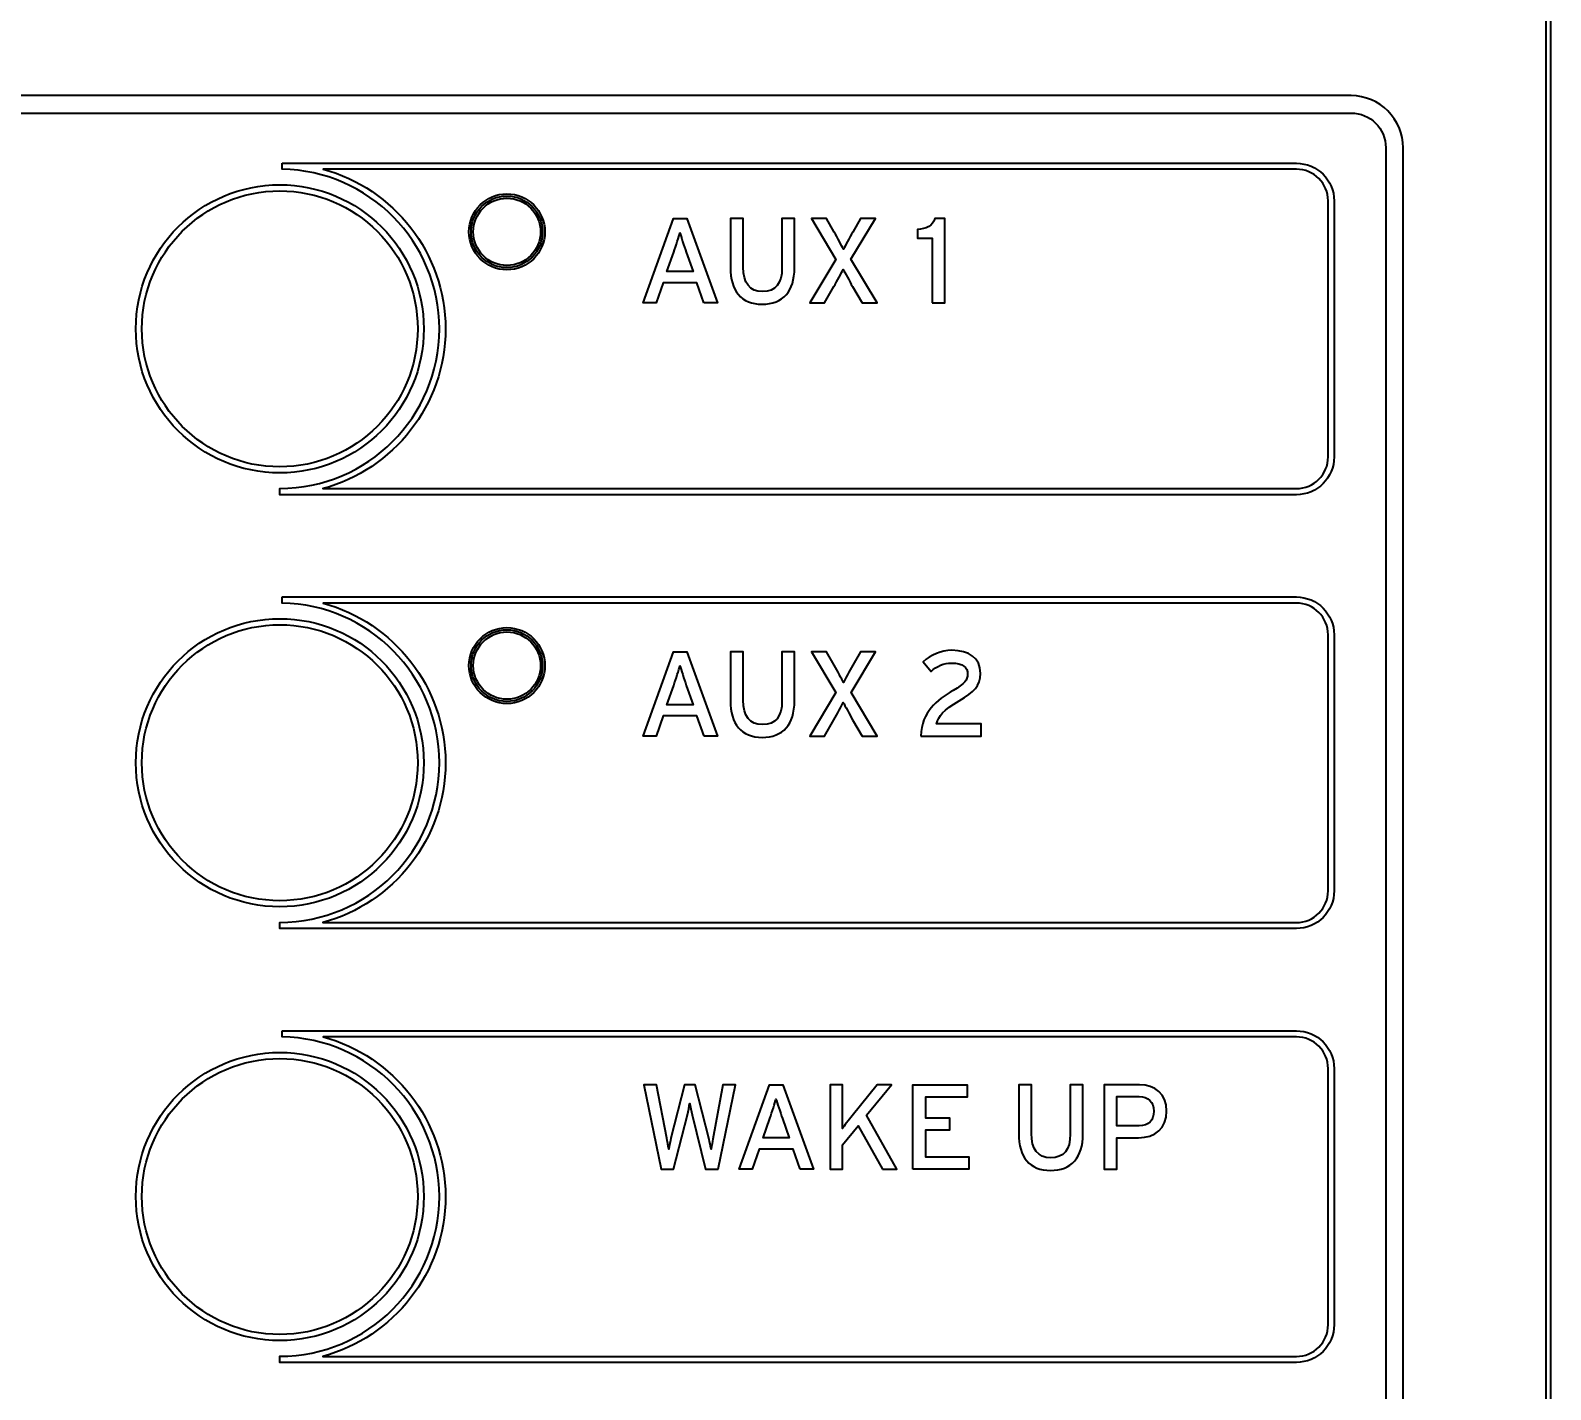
# Model space of a CAD drawing. Extents: x 5.5 to 12.5, y 5.1 to 18.5.
# Drawn here: x 9.005 to 12.51, y 8.249 to 11.382 of the extents above; entities that cross this region are included whole.
import ezdxf

# ---------------------------------------------------------------- set-up
doc = ezdxf.new("R2010")
doc.units = 0
doc.header["$MEASUREMENT"] = 0
doc.layers.get('0').update_dxf_attribs({"linetype": 'CONTINUOUS'})
doc.styles.add('STD', font='txt')

# ---------------------------------------------------------------- blocks, each defined once
blk = doc.blocks.new('AI9-BLK7')
at = {"color": 7}
for points in [[(-0.2091, -0.0977), (-0.2253, -0.0515), (-0.3032, -0.0515), (-0.3194, -0.0977), (-0.3497, -0.0977), (-0.2794, 0.0966), (-0.2487, 0.0966), (-0.1778, -0.0977)], [(0.0506, -0.0977), (0.0506, 0.0966), (0.176, 0.0966), (0.176, 0.0684), (0.0799, 0.0684), (0.0799, 0.0205), (0.1357, 0.0205), (0.1357, -0.0081), (0.0799, -0.0081), (0.0799, -0.0694), (0.1802, -0.0694), (0.1802, -0.0977)]]:
    blk.add_lwpolyline(points, close=True, dxfattribs=at)
for points, knots in [([(-0.3983, -0.0977), (-0.3983, -0.0977), (-0.4275, -0.0977), (-0.4275, -0.0977), (-0.4275, -0.0977), (-0.4579, 0.0277), (-0.4579, 0.0277), (-0.4596, 0.0346), (-0.4627, 0.0491), (-0.4634, 0.0536), (-0.4644, 0.0491), (-0.4672, 0.0346), (-0.4689, 0.0277), (-0.4689, 0.0277), (-0.5006, -0.0977), (-0.5006, -0.0977), (-0.5006, -0.0977), (-0.5295, -0.0977), (-0.5295, -0.0977), (-0.5295, -0.0977), (-0.5691, 0.0966), (-0.5691, 0.0966), (-0.5691, 0.0966), (-0.5398, 0.0966), (-0.5398, 0.0966), (-0.5398, 0.0966), (-0.5164, -0.026), (-0.5164, -0.026), (-0.5154, -0.0319), (-0.513, -0.0453), (-0.5119, -0.0515), (-0.5109, -0.0453), (-0.5082, -0.0322), (-0.5068, -0.0264), (-0.5068, -0.0264), (-0.4758, 0.0966), (-0.4758, 0.0966), (-0.4758, 0.0966), (-0.4506, 0.0966), (-0.4506, 0.0966), (-0.4506, 0.0966), (-0.4189, -0.0291), (-0.4189, -0.0291), (-0.4175, -0.0343), (-0.4155, -0.0446), (-0.4141, -0.0515), (-0.4127, -0.0443), (-0.4113, -0.0336), (-0.4103, -0.0288), (-0.4103, -0.0288), (-0.3869, 0.0966), (-0.3869, 0.0966), (-0.3869, 0.0966), (-0.3583, 0.0966), (-0.3583, 0.0966), (-0.3583, 0.0966), (-0.3983, -0.0977), (-0.3983, -0.0977)], [0, 0, 0, 0, 1, 1, 1, 2, 2, 2, 3, 3, 3, 4, 4, 4, 5, 5, 5, 6, 6, 6, 7, 7, 7, 8, 8, 8, 9, 9, 9, 10, 10, 10, 11, 11, 11, 12, 12, 12, 13, 13, 13, 14, 14, 14, 15, 15, 15, 16, 16, 16, 17, 17, 17, 18, 18, 18, 19, 19, 19, 19]), ([(-0.0193, -0.0977), (-0.0193, -0.0977), (-0.0751, 0.0019), (-0.0751, 0.0019), (-0.0751, 0.0019), (-0.1113, -0.0415), (-0.1113, -0.0415), (-0.1113, -0.0415), (-0.1113, -0.0977), (-0.1113, -0.0977), (-0.1113, -0.0977), (-0.1395, -0.0977), (-0.1395, -0.0977), (-0.1395, -0.0977), (-0.1395, 0.0966), (-0.1395, 0.0966), (-0.1395, 0.0966), (-0.1113, 0.0966), (-0.1113, 0.0966), (-0.1113, 0.0966), (-0.1113, 0.0301), (-0.1113, 0.0301), (-0.1113, 0.0229), (-0.1116, 0.0019), (-0.1116, -0.0043), (-0.1085, 0.0005), (-0.0958, 0.0167), (-0.0892, 0.025), (-0.0892, 0.025), (-0.0317, 0.0966), (-0.0317, 0.0966), (-0.0317, 0.0966), (0.0014, 0.0966), (0.0014, 0.0966), (0.0014, 0.0966), (-0.0558, 0.0264), (-0.0558, 0.0264), (-0.0558, 0.0264), (0.0138, -0.0977), (0.0138, -0.0977), (0.0138, -0.0977), (-0.0193, -0.0977), (-0.0193, -0.0977)], [0, 0, 0, 0, 1, 1, 1, 2, 2, 2, 3, 3, 3, 4, 4, 4, 5, 5, 5, 6, 6, 6, 7, 7, 7, 8, 8, 8, 9, 9, 9, 10, 10, 10, 11, 11, 11, 12, 12, 12, 13, 13, 13, 14, 14, 14, 14]), ([(0.3683, -0.1008), (0.32, -0.1008), (0.2952, -0.0698), (0.2952, -0.016), (0.2952, -0.016), (0.2952, 0.0966), (0.2952, 0.0966), (0.2952, 0.0966), (0.3242, 0.0966), (0.3242, 0.0966), (0.3242, 0.0966), (0.3242, -0.0153), (0.3242, -0.0153), (0.3242, -0.0518), (0.3397, -0.0715), (0.3686, -0.0715), (0.3993, -0.0715), (0.4138, -0.0525), (0.4138, -0.0171), (0.4138, -0.0171), (0.4138, 0.0966), (0.4138, 0.0966), (0.4138, 0.0966), (0.443, 0.0966), (0.443, 0.0966), (0.443, 0.0966), (0.443, -0.0167), (0.443, -0.0167), (0.443, -0.0711), (0.4165, -0.1008), (0.3683, -0.1008)], [0, 0, 0, 0, 1, 1, 1, 2, 2, 2, 3, 3, 3, 4, 4, 4, 5, 5, 5, 6, 6, 6, 7, 7, 7, 8, 8, 8, 9, 9, 9, 10, 10, 10, 10]), ([(0.5715, -0.0253), (0.5715, -0.0253), (0.5209, -0.0253), (0.5209, -0.0253), (0.5209, -0.0253), (0.5209, -0.0977), (0.5209, -0.0977), (0.5209, -0.0977), (0.492, -0.0977), (0.492, -0.0977), (0.492, -0.0977), (0.492, 0.0966), (0.492, 0.0966), (0.492, 0.0966), (0.5736, 0.0966), (0.5736, 0.0966), (0.6094, 0.0966), (0.636, 0.0763), (0.636, 0.036), (0.636, -0.004), (0.6094, -0.0253), (0.5715, -0.0253)], [0, 0, 0, 0, 1, 1, 1, 2, 2, 2, 3, 3, 3, 4, 4, 4, 5, 5, 5, 6, 6, 6, 7, 7, 7, 7]), ([(-0.2498, 0.0191), (-0.2546, 0.0332), (-0.2622, 0.0556), (-0.2646, 0.0639), (-0.2667, 0.0556), (-0.2735, 0.0336), (-0.2787, 0.0191), (-0.2787, 0.0191), (-0.2942, -0.0253), (-0.2942, -0.0253), (-0.2942, -0.0253), (-0.2343, -0.0253), (-0.2343, -0.0253), (-0.2343, -0.0253), (-0.2498, 0.0191), (-0.2498, 0.0191)], [0, 0, 0, 0, 1, 1, 1, 2, 2, 2, 3, 3, 3, 4, 4, 4, 5, 5, 5, 5]), ([(0.5729, 0.0694), (0.5729, 0.0694), (0.5209, 0.0694), (0.5209, 0.0694), (0.5209, 0.0694), (0.5209, 0.0022), (0.5209, 0.0022), (0.5209, 0.0022), (0.5729, 0.0022), (0.5729, 0.0022), (0.5953, 0.0022), (0.6063, 0.015), (0.6063, 0.036), (0.6063, 0.0574), (0.5932, 0.0694), (0.5729, 0.0694)], [0, 0, 0, 0, 1, 1, 1, 2, 2, 2, 3, 3, 3, 4, 4, 4, 5, 5, 5, 5])]:
    blk.add_open_spline(points, degree=3, knots=knots, dxfattribs=at)
blk = doc.blocks.new('AI9-BLK6')
at = {"color": 7}
blk.add_lwpolyline([(-0.1809, -0.0972), (-0.1974, -0.051), (-0.2749, -0.051), (-0.2911, -0.0972), (-0.3214, -0.0972), (-0.2515, 0.0972), (-0.2205, 0.0972), (-0.1499, -0.0972)], close=True, dxfattribs=at)
for points, knots in [([(-0.0469, -0.1003), (-0.0947, -0.1003), (-0.1199, -0.0692), (-0.1199, -0.0155), (-0.1199, -0.0155), (-0.1199, 0.0972), (-0.1199, 0.0972), (-0.1199, 0.0972), (-0.0906, 0.0972), (-0.0906, 0.0972), (-0.0906, 0.0972), (-0.0906, -0.0148), (-0.0906, -0.0148), (-0.0906, -0.0513), (-0.0754, -0.0713), (-0.0462, -0.0713), (-0.0155, -0.0713), (-0.001, -0.0524), (-0.001, -0.0169), (-0.001, -0.0169), (-0.001, 0.0972), (-0.001, 0.0972), (-0.001, 0.0972), (0.0279, 0.0972), (0.0279, 0.0972), (0.0279, 0.0972), (0.0279, -0.0162), (0.0279, -0.0162), (0.0279, -0.0706), (0.0017, -0.1003), (-0.0469, -0.1003)], [0, 0, 0, 0, 1, 1, 1, 2, 2, 2, 3, 3, 3, 4, 4, 4, 5, 5, 5, 6, 6, 6, 7, 7, 7, 8, 8, 8, 9, 9, 9, 10, 10, 10, 10]), ([(0.1836, -0.0972), (0.1836, -0.0972), (0.1616, -0.0596), (0.1616, -0.0596), (0.1547, -0.0475), (0.144, -0.0272), (0.1402, -0.02), (0.1368, -0.0272), (0.1261, -0.0469), (0.1189, -0.0596), (0.1189, -0.0596), (0.0972, -0.0972), (0.0972, -0.0972), (0.0972, -0.0972), (0.063, -0.0972), (0.063, -0.0972), (0.063, -0.0972), (0.1233, 0.0031), (0.1233, 0.0031), (0.1233, 0.0031), (0.0668, 0.0972), (0.0668, 0.0972), (0.0668, 0.0972), (0.1016, 0.0972), (0.1016, 0.0972), (0.1016, 0.0972), (0.1195, 0.0658), (0.1195, 0.0658), (0.1261, 0.0537), (0.1371, 0.0334), (0.1409, 0.0262), (0.1443, 0.0334), (0.155, 0.0534), (0.1623, 0.0658), (0.1623, 0.0658), (0.1802, 0.0972), (0.1802, 0.0972), (0.1802, 0.0972), (0.2143, 0.0972), (0.2143, 0.0972), (0.2143, 0.0972), (0.1581, 0.0034), (0.1581, 0.0034), (0.1581, 0.0034), (0.2184, -0.0972), (0.2184, -0.0972), (0.2184, -0.0972), (0.1836, -0.0972), (0.1836, -0.0972)], [0, 0, 0, 0, 1, 1, 1, 2, 2, 2, 3, 3, 3, 4, 4, 4, 5, 5, 5, 6, 6, 6, 7, 7, 7, 8, 8, 8, 9, 9, 9, 10, 10, 10, 11, 11, 11, 12, 12, 12, 13, 13, 13, 14, 14, 14, 15, 15, 15, 16, 16, 16, 16]), ([(0.3455, -0.0972), (0.3455, -0.0972), (0.3455, 0.0517), (0.3455, 0.0517), (0.3455, 0.0517), (0.3111, 0.0517), (0.3111, 0.0517), (0.3111, 0.0517), (0.3111, 0.072), (0.3111, 0.072), (0.3311, 0.0734), (0.3476, 0.0799), (0.3511, 0.0972), (0.3511, 0.0972), (0.3748, 0.0972), (0.3748, 0.0972), (0.3748, 0.0972), (0.3748, -0.0972), (0.3748, -0.0972), (0.3748, -0.0972), (0.3455, -0.0972), (0.3455, -0.0972)], [0, 0, 0, 0, 1, 1, 1, 2, 2, 2, 3, 3, 3, 4, 4, 4, 5, 5, 5, 6, 6, 6, 7, 7, 7, 7]), ([(-0.2219, 0.0196), (-0.2263, 0.0334), (-0.2343, 0.0562), (-0.2363, 0.0644), (-0.2387, 0.0562), (-0.2456, 0.0338), (-0.2505, 0.0193), (-0.2505, 0.0193), (-0.2663, -0.0251), (-0.2663, -0.0251), (-0.2663, -0.0251), (-0.206, -0.0251), (-0.206, -0.0251), (-0.206, -0.0251), (-0.2219, 0.0196), (-0.2219, 0.0196)], [0, 0, 0, 0, 1, 1, 1, 2, 2, 2, 3, 3, 3, 4, 4, 4, 5, 5, 5, 5])]:
    blk.add_open_spline(points, degree=3, knots=knots, dxfattribs=at)
blk = doc.blocks.new('AI9-BLK5')
at = {"color": 7}
blk.add_lwpolyline([(-0.2227, -0.0972), (-0.2393, -0.051), (-0.3168, -0.051), (-0.333, -0.0972), (-0.3633, -0.0972), (-0.2933, 0.0972), (-0.2623, 0.0972), (-0.1917, -0.0972)], close=True, dxfattribs=at)
for points, knots in [([(-0.0887, -0.1003), (-0.1366, -0.1003), (-0.1617, -0.0692), (-0.1617, -0.0155), (-0.1617, -0.0155), (-0.1617, 0.0972), (-0.1617, 0.0972), (-0.1617, 0.0972), (-0.1325, 0.0972), (-0.1325, 0.0972), (-0.1325, 0.0972), (-0.1325, -0.0148), (-0.1325, -0.0148), (-0.1325, -0.0513), (-0.1173, -0.071), (-0.088, -0.071), (-0.0574, -0.071), (-0.0429, -0.0524), (-0.0429, -0.0165), (-0.0429, -0.0165), (-0.0429, 0.0972), (-0.0429, 0.0972), (-0.0429, 0.0972), (-0.014, 0.0972), (-0.014, 0.0972), (-0.014, 0.0972), (-0.014, -0.0162), (-0.014, -0.0162), (-0.014, -0.0706), (-0.0401, -0.1003), (-0.0887, -0.1003)], [0, 0, 0, 0, 1, 1, 1, 2, 2, 2, 3, 3, 3, 4, 4, 4, 5, 5, 5, 6, 6, 6, 7, 7, 7, 8, 8, 8, 9, 9, 9, 10, 10, 10, 10]), ([(0.1418, -0.0972), (0.1418, -0.0972), (0.1197, -0.0596), (0.1197, -0.0596), (0.1128, -0.0475), (0.1021, -0.0272), (0.0984, -0.02), (0.0949, -0.0272), (0.0842, -0.0469), (0.077, -0.0596), (0.077, -0.0596), (0.0553, -0.0972), (0.0553, -0.0972), (0.0553, -0.0972), (0.0212, -0.0972), (0.0212, -0.0972), (0.0212, -0.0972), (0.0815, 0.0031), (0.0815, 0.0031), (0.0815, 0.0031), (0.025, 0.0972), (0.025, 0.0972), (0.025, 0.0972), (0.0598, 0.0972), (0.0598, 0.0972), (0.0598, 0.0972), (0.0777, 0.0658), (0.0777, 0.0658), (0.0842, 0.0537), (0.0953, 0.0334), (0.099, 0.0262), (0.1025, 0.0334), (0.1132, 0.0534), (0.1204, 0.0658), (0.1204, 0.0658), (0.1383, 0.0972), (0.1383, 0.0972), (0.1383, 0.0972), (0.1724, 0.0972), (0.1724, 0.0972), (0.1724, 0.0972), (0.1163, 0.0034), (0.1163, 0.0034), (0.1163, 0.0034), (0.1766, -0.0972), (0.1766, -0.0972), (0.1766, -0.0972), (0.1418, -0.0972), (0.1418, -0.0972)], [0, 0, 0, 0, 1, 1, 1, 2, 2, 2, 3, 3, 3, 4, 4, 4, 5, 5, 5, 6, 6, 6, 7, 7, 7, 8, 8, 8, 9, 9, 9, 10, 10, 10, 11, 11, 11, 12, 12, 12, 13, 13, 13, 14, 14, 14, 15, 15, 15, 16, 16, 16, 16]), ([(0.2772, -0.0972), (0.2792, -0.0403), (0.3137, -0.0152), (0.3519, 0.0079), (0.3784, 0.0234), (0.385, 0.032), (0.385, 0.0455), (0.385, 0.061), (0.3747, 0.071), (0.3478, 0.071), (0.3316, 0.071), (0.3133, 0.0637), (0.3009, 0.0517), (0.3009, 0.0517), (0.2823, 0.0737), (0.2823, 0.0737), (0.2999, 0.0903), (0.3244, 0.1003), (0.3488, 0.1003), (0.3888, 0.1003), (0.4146, 0.083), (0.4146, 0.0472), (0.4146, 0.0172), (0.4001, 0.0045), (0.366, -0.0158), (0.3285, -0.0379), (0.3182, -0.0503), (0.3137, -0.0689), (0.3137, -0.0689), (0.4167, -0.0689), (0.4167, -0.0689), (0.4167, -0.0689), (0.4167, -0.0972), (0.4167, -0.0972), (0.4167, -0.0972), (0.2772, -0.0972), (0.2772, -0.0972)], [0, 0, 0, 0, 1, 1, 1, 2, 2, 2, 3, 3, 3, 4, 4, 4, 5, 5, 5, 6, 6, 6, 7, 7, 7, 8, 8, 8, 9, 9, 9, 10, 10, 10, 11, 11, 11, 12, 12, 12, 12]), ([(-0.2637, 0.0196), (-0.2682, 0.0338), (-0.2761, 0.0562), (-0.2782, 0.0644), (-0.2806, 0.0562), (-0.2875, 0.0338), (-0.2923, 0.0193), (-0.2923, 0.0193), (-0.3082, -0.0251), (-0.3082, -0.0251), (-0.3082, -0.0251), (-0.2479, -0.0251), (-0.2479, -0.0251), (-0.2479, -0.0251), (-0.2637, 0.0196), (-0.2637, 0.0196)], [0, 0, 0, 0, 1, 1, 1, 2, 2, 2, 3, 3, 3, 4, 4, 4, 5, 5, 5, 5])]:
    blk.add_open_spline(points, degree=3, knots=knots, dxfattribs=at)

msp = doc.modelspace()

# ---------------------------------------------------------------- linework, layer by layer
at = {"color": 7}
for centre, radius in [((9.5797, 10.6939), 0.332), ((9.5797, 10.6939), 0.332), ((9.5796, 10.6939), 0.318), ((9.5796, 10.6939), 0.318), ((10.1033, 10.9175), 0.0875), ((10.1031, 10.9175), 0.0825), ((10.1033, 10.9175), 0.0775), ((9.5797, 9.6938), 0.332), ((9.5796, 9.6938), 0.318), ((10.1033, 9.9177), 0.0875), ((10.1031, 9.9177), 0.0825), ((10.1033, 9.9177), 0.0775), ((9.5797, 8.694), 0.332), ((9.5796, 8.694), 0.318)]:
    msp.add_circle(centre, radius, dxfattribs=at)
for points, knots in [([(5.8796, 18.4983), (5.6701, 18.4983), (5.4996, 18.3279), (5.4996, 18.1183), (5.4996, 18.1183), (5.4996, 5.8684), (5.4996, 5.8684), (5.4996, 5.6589), (5.6701, 5.4884), (5.8796, 5.4884), (5.8796, 5.4884), (12.1297, 5.4884), (12.1297, 5.4884), (12.3391, 5.4884), (12.5097, 5.6589), (12.5097, 5.8684), (12.5097, 5.8684), (12.5097, 18.1183), (12.5097, 18.1183), (12.5097, 18.3279), (12.3391, 18.4983), (12.1297, 18.4983), (12.1297, 18.4983), (5.8796, 18.4983), (5.8796, 18.4983)], [0, 0, 0, 0, 1, 1, 1, 2, 2, 2, 3, 3, 3, 4, 4, 4, 5, 5, 5, 6, 6, 6, 7, 7, 7, 8, 8, 8, 8]), ([(5.5096, 5.8684), (5.5096, 5.8684), (5.5096, 18.1183), (5.5096, 18.1183), (5.5096, 18.3224), (5.6756, 18.4883), (5.8796, 18.4883), (5.8796, 18.4883), (12.1297, 18.4883), (12.1297, 18.4883), (12.3336, 18.4883), (12.4997, 18.3224), (12.4997, 18.1183), (12.4997, 18.1183), (12.4997, 5.8684), (12.4997, 5.8684), (12.4997, 5.6644), (12.3336, 5.4984), (12.1297, 5.4984), (12.1297, 5.4984), (5.8796, 5.4984), (5.8796, 5.4984), (5.6756, 5.4984), (5.5096, 5.6644), (5.5096, 5.8684)], [0, 0, 0, 0, 1, 1, 1, 2, 2, 2, 3, 3, 3, 4, 4, 4, 5, 5, 5, 6, 6, 6, 7, 7, 7, 8, 8, 8, 8]), ([(5.9497, 6.1643), (5.8835, 6.1643), (5.8296, 6.2181), (5.8296, 6.2845), (5.8296, 6.2845), (5.8296, 11.1111), (5.8296, 11.1111), (5.8296, 11.1773), (5.8835, 11.2314), (5.9497, 11.2314), (5.9497, 11.2314), (12.0497, 11.2314), (12.0497, 11.2314), (12.1159, 11.2314), (12.1696, 11.1773), (12.1696, 11.1111), (12.1696, 11.1111), (12.1696, 6.2845), (12.1696, 6.2845), (12.1696, 6.2181), (12.1159, 6.1643), (12.0497, 6.1643), (12.0497, 6.1643), (5.9497, 6.1643), (5.9497, 6.1643)], [0, 0, 0, 0, 1, 1, 1, 2, 2, 2, 3, 3, 3, 4, 4, 4, 5, 5, 5, 6, 6, 6, 7, 7, 7, 8, 8, 8, 8]), ([(12.0497, 6.2043), (12.0938, 6.2043), (12.1297, 6.2401), (12.1297, 6.2845), (12.1297, 6.2845), (12.1297, 11.1111), (12.1297, 11.1111), (12.1297, 11.1556), (12.0938, 11.1914), (12.0497, 11.1914), (12.0497, 11.1914), (5.9497, 11.1914), (5.9497, 11.1914), (5.9054, 11.1914), (5.8696, 11.1556), (5.8696, 11.1111), (5.8696, 11.1111), (5.8696, 6.2845), (5.8696, 6.2845), (5.8696, 6.2401), (5.9054, 6.2043), (5.9497, 6.2043), (5.9497, 6.2043), (12.0497, 6.2043), (12.0497, 6.2043)], [0, 0, 0, 0, 1, 1, 1, 2, 2, 2, 3, 3, 3, 4, 4, 4, 5, 5, 5, 6, 6, 6, 7, 7, 7, 8, 8, 8, 8]), ([(9.5848, 11.0756), (9.5848, 11.0756), (9.5848, 11.0619), (9.5848, 11.0619), (9.7849, 11.0591), (9.9475, 10.8941), (9.9475, 10.6939), (9.9475, 10.491), (9.7825, 10.326), (9.5796, 10.326), (9.5796, 10.326), (9.5796, 10.3115), (9.5796, 10.3115), (9.5796, 10.3115), (11.9236, 10.3115), (11.9236, 10.3115), (11.9715, 10.3115), (12.0105, 10.3508), (12.0105, 10.3987), (12.0105, 10.3987), (12.0105, 10.9888), (12.0105, 10.9888), (12.0105, 11.0367), (11.9715, 11.0756), (11.9236, 11.0756), (11.9236, 11.0756), (9.5848, 11.0756), (9.5848, 11.0756)], [0, 0, 0, 0, 1, 1, 1, 2, 2, 2, 3, 3, 3, 4, 4, 4, 5, 5, 5, 6, 6, 6, 7, 7, 7, 8, 8, 8, 9, 9, 9, 9]), ([(11.9236, 11.0619), (11.964, 11.0619), (11.9967, 11.0291), (11.9967, 10.9888), (11.9967, 10.9888), (11.9967, 10.3987), (11.9967, 10.3987), (11.9967, 10.3584), (11.964, 10.3256), (11.9236, 10.3256), (11.9236, 10.3256), (9.8611, 10.3256), (9.6788, 10.3256), (9.8414, 10.3694), (9.9617, 10.5179), (9.9617, 10.6939), (9.9617, 10.8686), (9.8418, 11.0174), (9.6799, 11.0619), (9.8545, 11.0619), (11.9236, 11.0619), (11.9236, 11.0619)], [0, 0, 0, 0, 1, 1, 1, 2, 2, 2, 3, 3, 3, 4, 4, 4, 5, 5, 5, 6, 6, 6, 7, 7, 7, 7]), ([(9.5848, 10.0759), (9.5848, 10.0759), (9.5848, 10.0617), (9.5848, 10.0617), (9.7849, 10.059), (9.9475, 9.894), (9.9475, 9.6938), (9.9475, 9.4909), (9.7825, 9.3259), (9.5796, 9.3259), (9.5796, 9.3259), (9.5796, 9.3117), (9.5796, 9.3117), (9.5796, 9.3117), (11.9236, 9.3117), (11.9236, 9.3117), (11.9715, 9.3117), (12.0105, 9.3507), (12.0105, 9.3986), (12.0105, 9.3986), (12.0105, 9.9887), (12.0105, 9.9887), (12.0105, 10.0366), (11.9715, 10.0759), (11.9236, 10.0759), (11.9236, 10.0759), (9.5848, 10.0759), (9.5848, 10.0759)], [0, 0, 0, 0, 1, 1, 1, 2, 2, 2, 3, 3, 3, 4, 4, 4, 5, 5, 5, 6, 6, 6, 7, 7, 7, 8, 8, 8, 9, 9, 9, 9]), ([(11.9236, 10.0617), (11.964, 10.0617), (11.9967, 10.029), (11.9967, 9.9887), (11.9967, 9.9887), (11.9967, 9.3986), (11.9967, 9.3986), (11.9967, 9.3583), (11.964, 9.3255), (11.9236, 9.3255), (11.9236, 9.3255), (9.8611, 9.3255), (9.6788, 9.3255), (9.8414, 9.3693), (9.9617, 9.5178), (9.9617, 9.6938), (9.9617, 9.8688), (9.8418, 10.0173), (9.6799, 10.0617), (9.8549, 10.0617), (11.9236, 10.0617), (11.9236, 10.0617)], [0, 0, 0, 0, 1, 1, 1, 2, 2, 2, 3, 3, 3, 4, 4, 4, 5, 5, 5, 6, 6, 6, 7, 7, 7, 7]), ([(9.5848, 9.0758), (9.5848, 9.0758), (9.5848, 9.062), (9.5848, 9.062), (9.7849, 9.0592), (9.9475, 8.8939), (9.9475, 8.694), (9.9475, 8.4911), (9.7825, 8.3258), (9.5796, 8.3258), (9.5796, 8.3258), (9.5796, 8.3116), (9.5796, 8.3116), (9.5796, 8.3116), (11.9236, 8.3116), (11.9236, 8.3116), (11.9715, 8.3116), (12.0105, 8.3506), (12.0105, 8.3985), (12.0105, 8.3985), (12.0105, 8.9889), (12.0105, 8.9889), (12.0105, 9.0368), (11.9715, 9.0758), (11.9236, 9.0758), (11.9236, 9.0758), (9.5848, 9.0758), (9.5848, 9.0758)], [0, 0, 0, 0, 1, 1, 1, 2, 2, 2, 3, 3, 3, 4, 4, 4, 5, 5, 5, 6, 6, 6, 7, 7, 7, 8, 8, 8, 9, 9, 9, 9]), ([(11.9236, 9.062), (11.964, 9.062), (11.9967, 9.0289), (11.9967, 8.9889), (11.9967, 8.9889), (11.9967, 8.3985), (11.9967, 8.3985), (11.9967, 8.3581), (11.964, 8.3254), (11.9236, 8.3254), (11.9236, 8.3254), (9.8611, 8.3254), (9.6788, 8.3254), (9.8414, 8.3695), (9.9617, 8.5177), (9.9617, 8.694), (9.9617, 8.8687), (9.8418, 9.0175), (9.6799, 9.062), (9.8545, 9.062), (11.9236, 9.062), (11.9236, 9.062)], [0, 0, 0, 0, 1, 1, 1, 2, 2, 2, 3, 3, 3, 4, 4, 4, 5, 5, 5, 6, 6, 6, 7, 7, 7, 7])]:
    msp.add_open_spline(points, degree=3, knots=knots, dxfattribs=at)

# ---------------------------------------------------------------- block references
for name, p in [('AI9-BLK6', (10.7385, 10.851)), ('AI9-BLK5', (10.7804, 9.8526)), ('AI9-BLK7', (10.9883, 8.8548))]:
    msp.add_blockref(name, p, dxfattribs=at)

# ---------------------------------------------------------------- texts
at = {"color": 7, "char_height": 0.20668, "attachment_point": 1, "style": 'STD'}
for s, insert in [('\\fInterstate-Regular|b0|i0; ', (10.404, 10.6436)), ('\\fInterstate-Regular|b0|i0;  ', (10.404, 9.6452)), ('\\fInterstate-Regular|b0|i0; ', (10.404, 8.6468))]:
    msp.add_mtext(s, dxfattribs=dict(at, insert=insert))

doc.saveas('drawing.dxf')
